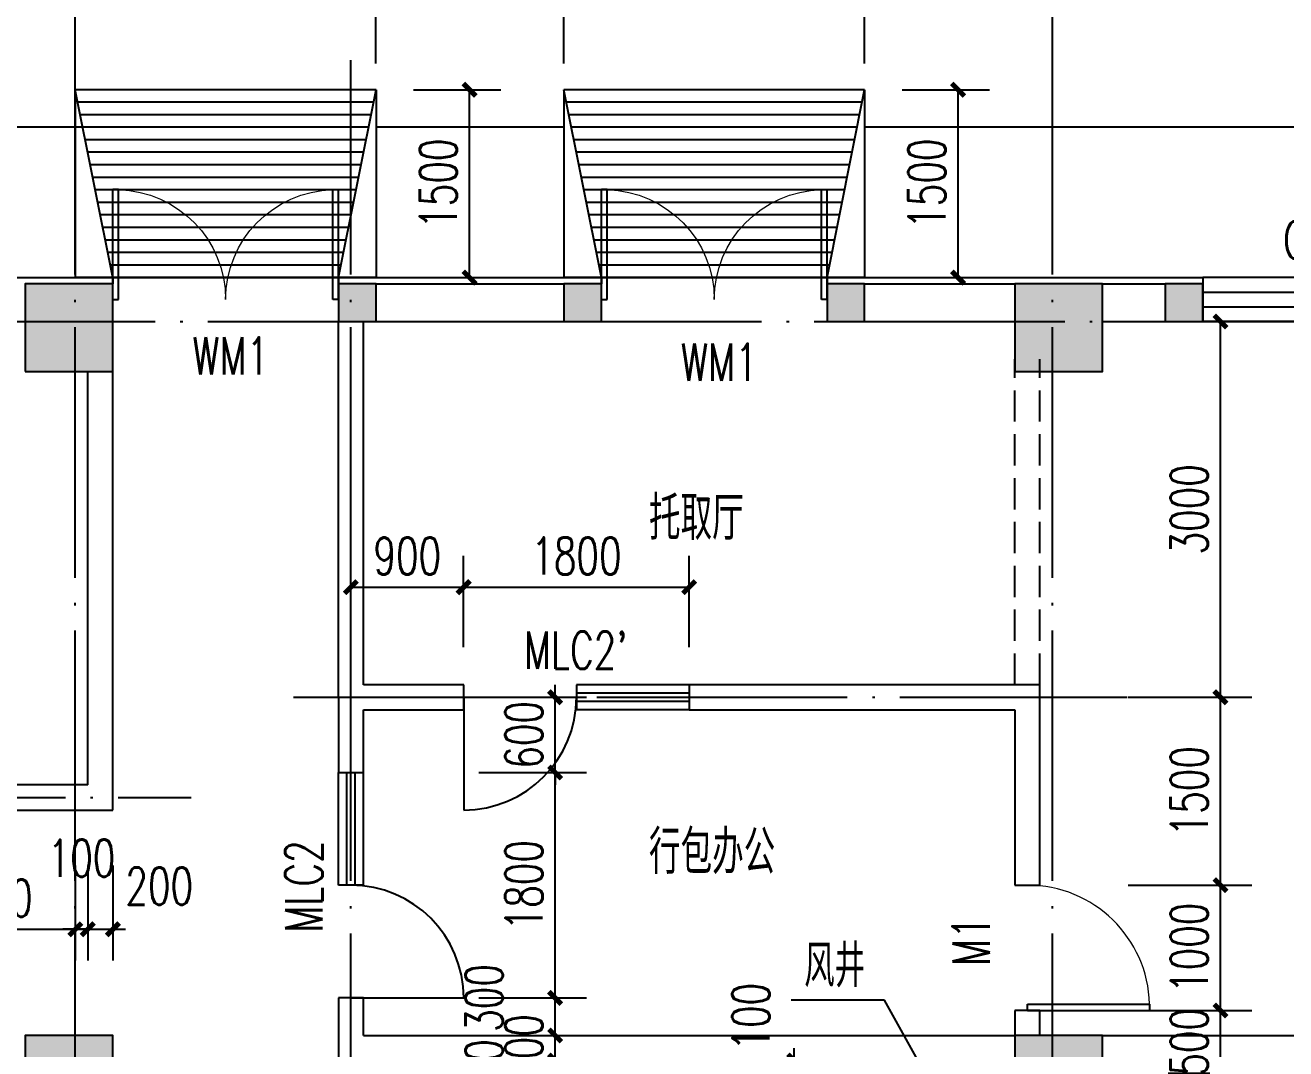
# Model space of a CAD drawing. Extents: x 63793 to 231107, y 20849 to 337643.
# Drawn here: x 188199 to 198261, y 235825 to 243996 of the extents above; entities that cross this region are included whole.
import ezdxf

# ---------------------------------------------------------------- set-up
doc = ezdxf.new("R2010")
doc.units = 0
doc.header["$LTSCALE"] = 1000
doc.header["$MEASUREMENT"] = 0
doc.linetypes.add('DASH', pattern=[0.35, 0.25, -0.1])
doc.linetypes.add('DOTE', pattern=[2.42, 2, -0.2, 0.02, -0.2])
for name, color, linetype in [('COLUMN', 2, 'Continuous'), ('DIM_LEAD', 3, 'Continuous'), ('DOTE', 1, 'DOTE'), ('PUB_DIM', 3, 'Continuous'), ('PUB_HATCH', 8, 'Continuous'), ('PUB_TEXT', 7, 'Continuous'), ('SURFACE', 6, 'Continuous'), ('WALL', 2, 'Continuous'), ('WINDOW', 4, 'Continuous'), ('WINDOW_TEXT', 7, 'Continuous')]:
    doc.layers.add(name, color=color, linetype=linetype)
doc.styles.add('_TCH_DIM', font='SIMPLEX', dxfattribs={"bigfont": 'GBCBIG'})
doc.styles.add('_TCH_DIM_T3', font='SIMPLEX', dxfattribs={"width": 0.705882, "bigfont": 'GBCBIG'})
doc.styles.add('_TCH_WINDOW', font='SIMPLEX', dxfattribs={"height": 3.5, "bigfont": 'GBCBIG'})
doc.styles.get("Standard").update_dxf_attribs({"font": 'gbenor.shx', "bigfont": 'gbcbig.shx'})
doc.dimstyles.new('_TCH_ARCH&&100', dxfattribs={"dimtxt": 297.5, "dimasz": 100, "dimexe": 250, "dimexo": 300, "dimgap": 100, "dimtad": 1, "dimdec": 0, "dimzin": 0, "dimdsep": 46, "dimtxsty": '_TCH_DIM_T3', "dimblk": 'ARCHTICK', "dimcen": 0.09, "dimclrt": 7, "dimazin": 2, "dimtfac": 1, "dimtdec": 0, "dimtix": 1, "dimtmove": 2, "dimatfit": 3, "dimfxl": 0, "dimtolj": 1, "dimtzin": 0, "dimarcsym": 0})

# ---------------------------------------------------------------- blocks, each defined once
blk = doc.blocks.new('_ArchTick')
at = {"color": 0, "linetype": 'ByBlock', "const_width": 0.4}
blk.add_lwpolyline([(-0.5, -0.5), (0.5, 0.5)], dxfattribs=at)
blk = doc.blocks.new('*D652')
at = {"layer": 'Defpoints', "color": 0, "transparency": 16777216}
for p in [(193499, 239510), (191699, 238731), (193499, 238731)]:
    blk.add_point(p, dxfattribs=at)
at = {"layer": 'PUB_DIM', "color": 0, "lineweight": -2, "transparency": 16777216}
for p, q in [((191699, 239031), (191699, 239760)), ((193499, 239031), (193499, 239760)), ((191699, 239510), (193499, 239510))]:
    blk.add_line(p, q, dxfattribs=at)
at = {"layer": 'PUB_DIM', "color": 0, "lineweight": -2, "transparency": 16777216, "xscale": 100, "yscale": 100, "zscale": 100, "rotation": 180}
blk.add_blockref('_ArchTick', (191699, 239510), dxfattribs=at)
at = {"layer": 'PUB_DIM', "color": 0, "lineweight": -2, "transparency": 16777216, "xscale": 100, "yscale": 100, "zscale": 100}
blk.add_blockref('_ArchTick', (193499, 239510), dxfattribs=at)
at = {"layer": 'PUB_DIM', "color": 7, "transparency": 16777216, "insert": (192599, 239759), "char_height": 297.5, "attachment_point": 5, "style": '_TCH_DIM_T3'}
blk.add_mtext('\\A1;1800', dxfattribs=at)
blk = doc.blocks.new('*D653')
at = {"layer": 'Defpoints', "color": 0, "transparency": 16777216}
for p in [(191699, 239510), (190799, 238731), (191699, 238731)]:
    blk.add_point(p, dxfattribs=at)
at = {"layer": 'PUB_DIM', "color": 0, "lineweight": -2, "transparency": 16777216}
for p, q in [((190799, 239031), (190799, 239760)), ((191699, 239031), (191699, 239760)), ((190799, 239510), (191699, 239510))]:
    blk.add_line(p, q, dxfattribs=at)
at = {"layer": 'PUB_DIM', "color": 0, "lineweight": -2, "transparency": 16777216, "xscale": 100, "yscale": 100, "zscale": 100, "rotation": 180}
blk.add_blockref('_ArchTick', (190799, 239510), dxfattribs=at)
at = {"layer": 'PUB_DIM', "color": 0, "lineweight": -2, "transparency": 16777216, "xscale": 100, "yscale": 100, "zscale": 100}
blk.add_blockref('_ArchTick', (191699, 239510), dxfattribs=at)
at = {"layer": 'PUB_DIM', "color": 7, "transparency": 16777216, "insert": (191249, 239759), "char_height": 297.5, "attachment_point": 5, "style": '_TCH_DIM_T3'}
blk.add_mtext('\\A1;900', dxfattribs=at)
blk = doc.blocks.new('*D654')
at = {"layer": 'Defpoints', "color": 0, "transparency": 16777216}
for p in [(196703, 241631), (197740, 241631), (196703, 238631)]:
    blk.add_point(p, dxfattribs=at)
at = {"layer": 'PUB_DIM', "color": 0, "lineweight": -2, "transparency": 16777216}
for p, q in [((197003, 241631), (197990, 241631)), ((197740, 238631), (197740, 241631)), ((197003, 238631), (197990, 238631))]:
    blk.add_line(p, q, dxfattribs=at)
at = {"layer": 'PUB_DIM', "color": 0, "lineweight": -2, "transparency": 16777216, "xscale": 100, "yscale": 100, "zscale": 100}
for p, rotation in [((197740, 241631), 90), ((197740, 238631), 270)]:
    blk.add_blockref('_ArchTick', p, dxfattribs=dict(at, rotation=rotation))
at = {"layer": 'PUB_DIM', "color": 7, "transparency": 16777216, "insert": (197491, 240131), "char_height": 297.5, "attachment_point": 5, "rotation": 90, "style": '_TCH_DIM_T3'}
blk.add_mtext('\\A1;3000', dxfattribs=at)
blk = doc.blocks.new('*D655')
at = {"layer": 'Defpoints', "color": 0, "transparency": 16777216}
for p in [(196703, 238631), (197740, 238631), (196703, 237131)]:
    blk.add_point(p, dxfattribs=at)
at = {"layer": 'PUB_DIM', "color": 0, "lineweight": -2, "transparency": 16777216}
for p, q in [((197003, 238631), (197990, 238631)), ((197740, 237131), (197740, 238631)), ((197003, 237131), (197990, 237131))]:
    blk.add_line(p, q, dxfattribs=at)
at = {"layer": 'PUB_DIM', "color": 0, "lineweight": -2, "transparency": 16777216, "xscale": 100, "yscale": 100, "zscale": 100}
for p, rotation in [((197740, 238631), 90), ((197740, 237131), 270)]:
    blk.add_blockref('_ArchTick', p, dxfattribs=dict(at, rotation=rotation))
at = {"layer": 'PUB_DIM', "color": 7, "transparency": 16777216, "insert": (197491, 237881), "char_height": 297.5, "attachment_point": 5, "rotation": 90, "style": '_TCH_DIM_T3'}
blk.add_mtext('\\A1;1500', dxfattribs=at)
blk = doc.blocks.new('*D656')
at = {"layer": 'Defpoints', "color": 0, "transparency": 16777216}
for p in [(196703, 237131), (197740, 237131), (196703, 236131)]:
    blk.add_point(p, dxfattribs=at)
at = {"layer": 'PUB_DIM', "color": 0, "lineweight": -2, "transparency": 16777216}
for p, q in [((197003, 237131), (197990, 237131)), ((197740, 236131), (197740, 237131)), ((197003, 236131), (197990, 236131))]:
    blk.add_line(p, q, dxfattribs=at)
at = {"layer": 'PUB_DIM', "color": 0, "lineweight": -2, "transparency": 16777216, "xscale": 100, "yscale": 100, "zscale": 100}
for p, rotation in [((197740, 237131), 90), ((197740, 236131), 270)]:
    blk.add_blockref('_ArchTick', p, dxfattribs=dict(at, rotation=rotation))
at = {"layer": 'PUB_DIM', "color": 7, "transparency": 16777216, "insert": (197491, 236631), "char_height": 297.5, "attachment_point": 5, "rotation": 90, "style": '_TCH_DIM_T3'}
blk.add_mtext('\\A1;1000', dxfattribs=at)
blk = doc.blocks.new('*D657')
at = {"layer": 'Defpoints', "color": 0, "transparency": 16777216}
for p in [(196703, 236131), (197740, 236131), (196703, 235631)]:
    blk.add_point(p, dxfattribs=at)
at = {"layer": 'PUB_DIM', "color": 0, "lineweight": -2, "transparency": 16777216}
for p, q in [((197740, 236131), (197740, 236231)), ((197003, 236131), (197990, 236131)), ((197740, 235631), (197740, 236131)), ((197003, 235631), (197990, 235631)), ((197740, 235631), (197740, 235531))]:
    blk.add_line(p, q, dxfattribs=at)
at = {"layer": 'PUB_DIM', "color": 0, "lineweight": -2, "transparency": 16777216, "xscale": 100, "yscale": 100, "zscale": 100}
for p, rotation in [((197740, 236131), 270), ((197740, 235631), 90)]:
    blk.add_blockref('_ArchTick', p, dxfattribs=dict(at, rotation=rotation))
at = {"layer": 'PUB_DIM', "color": 7, "transparency": 16777216, "insert": (197491, 235881), "char_height": 297.5, "attachment_point": 5, "rotation": 90, "style": '_TCH_DIM_T3'}
blk.add_mtext('\\A1;500', dxfattribs=at)
blk = doc.blocks.new('*D658')
at = {"layer": 'Defpoints', "color": 0, "transparency": 16777216}
for p in [(196399, 244132), (194899, 243389), (196399, 243389)]:
    blk.add_point(p, dxfattribs=at)
at = {"layer": 'PUB_DIM', "color": 0, "lineweight": -2, "transparency": 16777216}
for p, q in [((194899, 243689), (194899, 244382)), ((196399, 243689), (196399, 244382)), ((194899, 244132), (196399, 244132))]:
    blk.add_line(p, q, dxfattribs=at)
at = {"layer": 'PUB_DIM', "color": 0, "lineweight": -2, "transparency": 16777216, "xscale": 100, "yscale": 100, "zscale": 100, "rotation": 180}
blk.add_blockref('_ArchTick', (194899, 244132), dxfattribs=at)
at = {"layer": 'PUB_DIM', "color": 0, "lineweight": -2, "transparency": 16777216, "xscale": 100, "yscale": 100, "zscale": 100}
blk.add_blockref('_ArchTick', (196399, 244132), dxfattribs=at)
at = {"layer": 'PUB_DIM', "color": 7, "transparency": 16777216, "insert": (195649, 244381), "char_height": 297.5, "attachment_point": 5, "style": '_TCH_DIM_T3'}
blk.add_mtext('\\A1;1500', dxfattribs=at)
blk = doc.blocks.new('*D659')
at = {"layer": 'Defpoints', "color": 0, "transparency": 16777216}
for p in [(194899, 244132), (192499, 243389), (194899, 243389)]:
    blk.add_point(p, dxfattribs=at)
at = {"layer": 'PUB_DIM', "color": 0, "lineweight": -2, "transparency": 16777216}
for p, q in [((192499, 243689), (192499, 244382)), ((194899, 243689), (194899, 244382)), ((192499, 244132), (194899, 244132))]:
    blk.add_line(p, q, dxfattribs=at)
at = {"layer": 'PUB_DIM', "color": 0, "lineweight": -2, "transparency": 16777216, "xscale": 100, "yscale": 100, "zscale": 100, "rotation": 180}
blk.add_blockref('_ArchTick', (192499, 244132), dxfattribs=at)
at = {"layer": 'PUB_DIM', "color": 0, "lineweight": -2, "transparency": 16777216, "xscale": 100, "yscale": 100, "zscale": 100}
blk.add_blockref('_ArchTick', (194899, 244132), dxfattribs=at)
at = {"layer": 'PUB_DIM', "color": 7, "transparency": 16777216, "insert": (193699, 244381), "char_height": 297.5, "attachment_point": 5, "style": '_TCH_DIM_T3'}
blk.add_mtext('\\A1;2400', dxfattribs=at)
blk = doc.blocks.new('*D660')
at = {"layer": 'Defpoints', "color": 0, "transparency": 16777216}
for p in [(194899, 243481), (195646, 243481), (194899, 241981)]:
    blk.add_point(p, dxfattribs=at)
at = {"layer": 'PUB_DIM', "color": 0, "lineweight": -2, "transparency": 16777216}
for p, q in [((195199, 243481), (195896, 243481)), ((195646, 241981), (195646, 243481)), ((195199, 241981), (195896, 241981))]:
    blk.add_line(p, q, dxfattribs=at)
at = {"layer": 'PUB_DIM', "color": 0, "lineweight": -2, "transparency": 16777216, "xscale": 100, "yscale": 100, "zscale": 100}
for p, rotation in [((195646, 243481), 90), ((195646, 241981), 270)]:
    blk.add_blockref('_ArchTick', p, dxfattribs=dict(at, rotation=rotation))
at = {"layer": 'PUB_DIM', "color": 7, "transparency": 16777216, "insert": (195397, 242731), "char_height": 297.5, "attachment_point": 5, "rotation": 90, "style": '_TCH_DIM_T3'}
blk.add_mtext('\\A1;1500', dxfattribs=at)
blk = doc.blocks.new('*D738')
at = {"layer": 'Defpoints', "color": 0, "transparency": 16777216}
for p in [(190999, 244132), (188599, 243389), (190999, 243389)]:
    blk.add_point(p, dxfattribs=at)
at = {"layer": 'PUB_DIM', "color": 0, "lineweight": -2, "transparency": 16777216}
for p, q in [((188599, 243689), (188599, 244382)), ((190999, 243689), (190999, 244382)), ((188599, 244132), (190999, 244132))]:
    blk.add_line(p, q, dxfattribs=at)
at = {"layer": 'PUB_DIM', "color": 0, "lineweight": -2, "transparency": 16777216, "xscale": 100, "yscale": 100, "zscale": 100, "rotation": 180}
blk.add_blockref('_ArchTick', (188599, 244132), dxfattribs=at)
at = {"layer": 'PUB_DIM', "color": 0, "lineweight": -2, "transparency": 16777216, "xscale": 100, "yscale": 100, "zscale": 100}
blk.add_blockref('_ArchTick', (190999, 244132), dxfattribs=at)
at = {"layer": 'PUB_DIM', "color": 7, "transparency": 16777216, "insert": (189799, 244381), "char_height": 297.5, "attachment_point": 5, "style": '_TCH_DIM_T3'}
blk.add_mtext('\\A1;2400', dxfattribs=at)
blk = doc.blocks.new('*D739')
at = {"layer": 'Defpoints', "color": 0, "transparency": 16777216}
for p in [(190999, 243481), (191746, 243481), (190999, 241981)]:
    blk.add_point(p, dxfattribs=at)
at = {"layer": 'PUB_DIM', "color": 0, "lineweight": -2, "transparency": 16777216}
for p, q in [((191299, 243481), (191996, 243481)), ((191746, 241981), (191746, 243481)), ((191299, 241981), (191996, 241981))]:
    blk.add_line(p, q, dxfattribs=at)
at = {"layer": 'PUB_DIM', "color": 0, "lineweight": -2, "transparency": 16777216, "xscale": 100, "yscale": 100, "zscale": 100}
for p, rotation in [((191746, 243481), 90), ((191746, 241981), 270)]:
    blk.add_blockref('_ArchTick', p, dxfattribs=dict(at, rotation=rotation))
at = {"layer": 'PUB_DIM', "color": 7, "transparency": 16777216, "insert": (191497, 242731), "char_height": 297.5, "attachment_point": 5, "rotation": 90, "style": '_TCH_DIM_T3'}
blk.add_mtext('\\A1;1500', dxfattribs=at)
blk = doc.blocks.new('*D764')
at = {"layer": 'Defpoints', "color": 0, "transparency": 16777216}
for p in [(194337, 235731), (195090, 235731), (195090, 235631)]:
    blk.add_point(p, dxfattribs=at)
at = {"layer": 'PUB_DIM', "color": 0, "lineweight": -2, "transparency": 16777216}
for p, q in [((194337, 235731), (194337, 235831)), ((194790, 235731), (194087, 235731)), ((194337, 235631), (194337, 235731)), ((194790, 235631), (194087, 235631)), ((194337, 235631), (194337, 235531))]:
    blk.add_line(p, q, dxfattribs=at)
at = {"layer": 'PUB_DIM', "color": 0, "lineweight": -2, "transparency": 16777216, "xscale": 100, "yscale": 100, "zscale": 100}
for p, rotation in [((194337, 235731), 270), ((194337, 235631), 90)]:
    blk.add_blockref('_ArchTick', p, dxfattribs=dict(at, rotation=rotation))
at = {"layer": 'PUB_DIM', "color": 7, "transparency": 16777216, "insert": (193992, 236081), "char_height": 297.5, "attachment_point": 5, "rotation": 90, "style": '_TCH_DIM_T3'}
blk.add_mtext('\\A1;100', dxfattribs=at)
blk = doc.blocks.new('*D1123')
at = {"layer": 'Defpoints', "color": 0, "transparency": 16777216}
for p in [(191519, 235731), (192429, 235731), (191519, 235631)]:
    blk.add_point(p, dxfattribs=at)
at = {"layer": 'PUB_DIM', "color": 0, "lineweight": -2, "transparency": 16777216}
for p, q in [((192429, 235731), (192429, 235831)), ((191819, 235731), (192679, 235731)), ((192429, 235631), (192429, 235731)), ((191819, 235631), (192679, 235631)), ((192429, 235631), (192429, 235531))]:
    blk.add_line(p, q, dxfattribs=at)
at = {"layer": 'PUB_DIM', "color": 0, "lineweight": -2, "transparency": 16777216, "xscale": 100, "yscale": 100, "zscale": 100}
for p, rotation in [((192429, 235731), 270), ((192429, 235631), 90)]:
    blk.add_blockref('_ArchTick', p, dxfattribs=dict(at, rotation=rotation))
at = {"layer": 'PUB_DIM', "color": 7, "transparency": 16777216, "insert": (191862, 235631), "char_height": 297.5, "attachment_point": 5, "rotation": 90, "style": '_TCH_DIM_T3'}
blk.add_mtext('\\A1;100', dxfattribs=at)
blk = doc.blocks.new('*D1124')
at = {"layer": 'Defpoints', "color": 0, "transparency": 16777216}
for p in [(191519, 235931), (192429, 235931), (191519, 235731)]:
    blk.add_point(p, dxfattribs=at)
at = {"layer": 'PUB_DIM', "color": 0, "lineweight": -2, "transparency": 16777216}
for p, q in [((192429, 235931), (192429, 236031)), ((191819, 235931), (192679, 235931)), ((192429, 235731), (192429, 235931)), ((191819, 235731), (192679, 235731)), ((192429, 235731), (192429, 235631))]:
    blk.add_line(p, q, dxfattribs=at)
at = {"layer": 'PUB_DIM', "color": 0, "lineweight": -2, "transparency": 16777216, "xscale": 100, "yscale": 100, "zscale": 100}
for p, rotation in [((192429, 235931), 270), ((192429, 235731), 90)]:
    blk.add_blockref('_ArchTick', p, dxfattribs=dict(at, rotation=rotation))
at = {"layer": 'PUB_DIM', "color": 7, "transparency": 16777216, "insert": (192180, 235831), "char_height": 297.5, "attachment_point": 5, "rotation": 90, "style": '_TCH_DIM_T3'}
blk.add_mtext('\\A1;200', dxfattribs=at)
blk = doc.blocks.new('*D1125')
at = {"layer": 'Defpoints', "color": 0, "transparency": 16777216}
for p in [(191519, 236231), (192429, 236231), (191519, 235931)]:
    blk.add_point(p, dxfattribs=at)
at = {"layer": 'PUB_DIM', "color": 0, "lineweight": -2, "transparency": 16777216}
for p, q in [((191819, 236231), (192679, 236231)), ((192429, 235931), (192429, 236231)), ((191819, 235931), (192679, 235931))]:
    blk.add_line(p, q, dxfattribs=at)
at = {"layer": 'PUB_DIM', "color": 0, "lineweight": -2, "transparency": 16777216, "xscale": 100, "yscale": 100, "zscale": 100}
for p, rotation in [((192429, 236231), 90), ((192429, 235931), 270)]:
    blk.add_blockref('_ArchTick', p, dxfattribs=dict(at, rotation=rotation))
at = {"layer": 'PUB_DIM', "color": 7, "transparency": 16777216, "insert": (191862, 236231), "char_height": 297.5, "attachment_point": 5, "rotation": 90, "style": '_TCH_DIM_T3'}
blk.add_mtext('\\A1;300', dxfattribs=at)
blk = doc.blocks.new('*D1126')
at = {"layer": 'Defpoints', "color": 0, "transparency": 16777216}
for p in [(191519, 238031), (192429, 238031), (191519, 236231)]:
    blk.add_point(p, dxfattribs=at)
at = {"layer": 'PUB_DIM', "color": 0, "lineweight": -2, "transparency": 16777216}
for p, q in [((191819, 238031), (192679, 238031)), ((192429, 236231), (192429, 238031)), ((191819, 236231), (192679, 236231))]:
    blk.add_line(p, q, dxfattribs=at)
at = {"layer": 'PUB_DIM', "color": 0, "lineweight": -2, "transparency": 16777216, "xscale": 100, "yscale": 100, "zscale": 100}
for p, rotation in [((192429, 238031), 90), ((192429, 236231), 270)]:
    blk.add_blockref('_ArchTick', p, dxfattribs=dict(at, rotation=rotation))
at = {"layer": 'PUB_DIM', "color": 7, "transparency": 16777216, "insert": (192180, 237131), "char_height": 297.5, "attachment_point": 5, "rotation": 90, "style": '_TCH_DIM_T3'}
blk.add_mtext('\\A1;1800', dxfattribs=at)
blk = doc.blocks.new('*D1127')
at = {"layer": 'Defpoints', "color": 0, "transparency": 16777216}
for p in [(191519, 238631), (192429, 238631), (191519, 238031)]:
    blk.add_point(p, dxfattribs=at)
at = {"layer": 'PUB_DIM', "color": 0, "lineweight": -2, "transparency": 16777216}
for p, q in [((192429, 238631), (192429, 238731)), ((191819, 238631), (192679, 238631)), ((192429, 238031), (192429, 238631)), ((191819, 238031), (192679, 238031)), ((192429, 238031), (192429, 237931))]:
    blk.add_line(p, q, dxfattribs=at)
at = {"layer": 'PUB_DIM', "color": 0, "lineweight": -2, "transparency": 16777216, "xscale": 100, "yscale": 100, "zscale": 100}
for p, rotation in [((192429, 238631), 270), ((192429, 238031), 90)]:
    blk.add_blockref('_ArchTick', p, dxfattribs=dict(at, rotation=rotation))
at = {"layer": 'PUB_DIM', "color": 7, "transparency": 16777216, "insert": (192180, 238331), "char_height": 297.5, "attachment_point": 5, "rotation": 90, "style": '_TCH_DIM_T3'}
blk.add_mtext('\\A1;600', dxfattribs=at)
blk = doc.blocks.new('*D1262')
at = {"layer": 'Defpoints', "color": 0, "transparency": 16777216}
for p in [(187199, 237587), (188599, 237587), (188599, 236779)]:
    blk.add_point(p, dxfattribs=at)
at = {"layer": 'PUB_DIM', "color": 0, "lineweight": -2, "transparency": 16777216}
for p, q in [((187199, 237287), (187199, 236529)), ((188599, 237287), (188599, 236529)), ((187199, 236779), (188599, 236779))]:
    blk.add_line(p, q, dxfattribs=at)
at = {"layer": 'PUB_DIM', "color": 0, "lineweight": -2, "transparency": 16777216, "xscale": 100, "yscale": 100, "zscale": 100, "rotation": 180}
blk.add_blockref('_ArchTick', (187199, 236779), dxfattribs=at)
at = {"layer": 'PUB_DIM', "color": 0, "lineweight": -2, "transparency": 16777216, "xscale": 100, "yscale": 100, "zscale": 100}
blk.add_blockref('_ArchTick', (188599, 236779), dxfattribs=at)
at = {"layer": 'PUB_DIM', "color": 7, "transparency": 16777216, "insert": (187899, 237028), "char_height": 297.5, "attachment_point": 5, "style": '_TCH_DIM_T3'}
blk.add_mtext('\\A1;1400', dxfattribs=at)
blk = doc.blocks.new('*D1263')
at = {"layer": 'Defpoints', "color": 0, "transparency": 16777216}
for p in [(188599, 237587), (188699, 237587), (188699, 236779)]:
    blk.add_point(p, dxfattribs=at)
at = {"layer": 'PUB_DIM', "color": 0, "lineweight": -2, "transparency": 16777216}
for p, q in [((188599, 237287), (188599, 236529)), ((188699, 237287), (188699, 236529)), ((188599, 236779), (188499, 236779)), ((188599, 236779), (188699, 236779)), ((188699, 236779), (188799, 236779))]:
    blk.add_line(p, q, dxfattribs=at)
at = {"layer": 'PUB_DIM', "color": 0, "lineweight": -2, "transparency": 16777216, "xscale": 100, "yscale": 100, "zscale": 100}
blk.add_blockref('_ArchTick', (188599, 236779), dxfattribs=at)
at = {"layer": 'PUB_DIM', "color": 0, "lineweight": -2, "transparency": 16777216, "xscale": 100, "yscale": 100, "zscale": 100, "rotation": 180}
blk.add_blockref('_ArchTick', (188699, 236779), dxfattribs=at)
at = {"layer": 'PUB_DIM', "color": 7, "transparency": 16777216, "insert": (188649, 237347), "char_height": 297.5, "attachment_point": 5, "style": '_TCH_DIM_T3'}
blk.add_mtext('\\A1;100', dxfattribs=at)
blk = doc.blocks.new('*D1264')
at = {"layer": 'Defpoints', "color": 0, "transparency": 16777216}
for p in [(188699, 237587), (188899, 237587), (188899, 236779)]:
    blk.add_point(p, dxfattribs=at)
at = {"layer": 'PUB_DIM', "color": 0, "lineweight": -2, "transparency": 16777216}
for p, q in [((188699, 237287), (188699, 236529)), ((188899, 237287), (188899, 236529)), ((188699, 236779), (188599, 236779)), ((188699, 236779), (188899, 236779)), ((188899, 236779), (188999, 236779))]:
    blk.add_line(p, q, dxfattribs=at)
at = {"layer": 'PUB_DIM', "color": 0, "lineweight": -2, "transparency": 16777216, "xscale": 100, "yscale": 100, "zscale": 100}
blk.add_blockref('_ArchTick', (188699, 236779), dxfattribs=at)
at = {"layer": 'PUB_DIM', "color": 0, "lineweight": -2, "transparency": 16777216, "xscale": 100, "yscale": 100, "zscale": 100, "rotation": 180}
blk.add_blockref('_ArchTick', (188899, 236779), dxfattribs=at)
at = {"layer": 'PUB_DIM', "color": 7, "transparency": 16777216, "insert": (189269, 237124), "char_height": 297.5, "attachment_point": 5, "style": '_TCH_DIM_T3'}
blk.add_mtext('\\A1;200', dxfattribs=at)
blk = doc.blocks.new('_FZH')
blk.add_lwpolyline([(-0.5, -0.5), (0.5, -0.5), (0.5, 0.5), (-0.5, 0.5)], close=True)
at = {"layer": 'PUB_HATCH'}
blk.add_solid([(-0.5, -0.5), (0.5, -0.5), (-0.5, 0.5), (0.5, 0.5)], dxfattribs=at)
blk = doc.blocks.new('$WINLIB2D$00000001')
for p, q in [((-0.5, 0.5), (0.5, 0.5)), ((-0.5, 0.5), (-0.5, -0.5)), ((0.5, -0.5), (0.5, 0.5)), ((0.5, 0.1667), (-0.5, 0.1667)), ((0.5, -0.1667), (-0.5, -0.1667)), ((-0.5, -0.5), (0.5, -0.5))]:
    blk.add_line(p, q)
blk = doc.blocks.new('$DorLib2D$00000002')
for p, q in [((-0.5, 0), (-0.5, 0.4875)), ((-0.475, 0.4875), (-0.5, 0.4875)), ((-0.475, 0), (-0.475, 0.4875)), ((0.475, 0), (0.475, 0.4875)), ((0.475, 0.4875), (0.5, 0.4875)), ((0.5, 0), (0.5, 0.4875)), ((-0.5, 0), (-0.475, 0)), ((0.5, 0), (0.475, 0))]:
    blk.add_line(p, q)
at = {"lineweight": 13}
for centre, start, end in [((-0.4875, 0), 0, 88.5307), ((0.4875, 0), 91.4693, 180)]:
    blk.add_arc(centre, 0.4875, start, end, dxfattribs=at)
blk = doc.blocks.new('$DorLib2D$00000001')
for p, q in [((0.45, 0.975), (0.5, 0.975)), ((0.45, 0), (0.45, 0.975)), ((0.5, 0), (0.5, 0.975)), ((0.5, 0), (0.45, 0))]:
    blk.add_line(p, q)
at = {"lineweight": 13}
blk.add_arc((0.475, 0), 0.975, 91.4693, 180, dxfattribs=at)

msp = doc.modelspace()

# ---------------------------------------------------------------- linework, layer by layer
at = {"color": 9}
for p, q in [((190999.3, 243481.2), (188599.3, 243481.2)), ((188599.3, 243481.2), (188599.3, 241981.2)), ((188899.3, 241981.2), (188599.3, 243481.2)), ((190699.3, 241981.2), (190999.3, 243481.2)), ((190999.3, 243481.2), (190999.3, 241981.2)), ((194899.3, 243481.2), (192499.3, 243481.2)), ((192499.3, 243481.2), (192499.3, 241981.2)), ((192799.3, 241981.2), (192499.3, 243481.2)), ((194599.3, 241981.2), (194899.3, 243481.2)), ((194899.3, 243481.2), (194899.3, 241981.2)), ((190979.3, 243381.2), (188619.3, 243381.2)), ((194879.3, 243381.2), (192519.3, 243381.2)), ((190959.3, 243281.2), (188639.3, 243281.2)), ((194859.3, 243281.2), (192539.3, 243281.2)), ((190939.3, 243181.2), (188659.3, 243181.2)), ((194839.3, 243181.2), (192559.3, 243181.2)), ((190919.3, 243081.2), (188679.3, 243081.2)), ((194819.3, 243081.2), (192579.3, 243081.2)), ((190899.3, 242981.2), (188699.3, 242981.2)), ((194799.3, 242981.2), (192599.3, 242981.2)), ((190879.3, 242881.2), (188719.3, 242881.2)), ((194779.3, 242881.2), (192619.3, 242881.2)), ((190859.3, 242781.2), (188739.3, 242781.2)), ((194759.3, 242781.2), (192639.3, 242781.2)), ((190839.3, 242681.2), (188759.3, 242681.2)), ((194739.3, 242681.2), (192659.3, 242681.2)), ((190819.3, 242581.2), (188779.3, 242581.2)), ((194719.3, 242581.2), (192679.3, 242581.2)), ((190799.3, 242481.2), (188799.3, 242481.2)), ((194699.3, 242481.2), (192699.3, 242481.2)), ((190779.3, 242381.2), (188819.3, 242381.2)), ((194679.3, 242381.2), (192719.3, 242381.2)), ((190759.3, 242281.2), (188839.3, 242281.2)), ((194659.3, 242281.2), (192739.3, 242281.2)), ((190739.3, 242181.2), (188859.3, 242181.2)), ((194639.3, 242181.2), (192759.3, 242181.2)), ((190719.3, 242081.2), (188879.3, 242081.2)), ((194619.3, 242081.2), (192779.3, 242081.2)), ((190999.3, 241981.2), (188599.3, 241981.2)), ((194899.3, 241981.2), (192499.3, 241981.2))]:
    msp.add_line(p, q, dxfattribs=at)
for points in [[(189499.3, 243181.1), (182599.3, 243181), (182599.3, 243781.2), (177799.3, 243781.1)], [(192499.3, 243181.1), (190999.3, 243181.1)], [(205749.4, 240731.2), (205749.4, 243181.2), (194899.3, 243181.1)]]:
    msp.add_lwpolyline(points)
at = {"linetype": 'DASH'}
for points in [[(196099.3, 238731.2), (196099.3, 241331.2)], [(196299.3, 238731.2), (196299.3, 241331.2)]]:
    msp.add_lwpolyline(points, dxfattribs=at)
at = {"layer": 'DIM_LEAD'}
for p, q in [((195059.2, 236213.1), (194312.1, 236213.1)), ((195432.7, 235540.7), (195059.2, 236213.1))]:
    msp.add_line(p, q, dxfattribs=at)
at = {"layer": 'DOTE'}
for p, q in [((188599.3, 217804.9), (188599.3, 243987.7)), ((196399.3, 217804.9), (196399.3, 243987.7)), ((190799.3, 217804.9), (190799.3, 243716.4)), ((138837, 241631.2), (206199.3, 241631.2)), ((190341, 238631.2), (196994.4, 238631.2)), ((184100.1, 237831.2), (189524.2, 237831.2))]:
    msp.add_line(p, q, dxfattribs=at)
at = {"layer": 'SURFACE'}
for p, q in [((186949.3, 241981.2), (188599.3, 241981.2)), ((188599.3, 241981.2), (188899.3, 241981.2)), ((188899.3, 241981.2), (188899.3, 241931.2)), ((190699.3, 241981.2), (190699.3, 241931.2)), ((190699.3, 241981.2), (190799.3, 241981.2)), ((190799.3, 241981.2), (192649.3, 241981.2)), ((192649.3, 241981.2), (192799.3, 241981.2)), ((192799.3, 241981.2), (192799.3, 241931.2)), ((194599.3, 241981.2), (194599.3, 241931.2)), ((194599.3, 241981.2), (194749.3, 241981.2)), ((194749.3, 241981.2), (196399.3, 241981.2)), ((196399.3, 241981.2), (197449.3, 241981.2)), ((197449.3, 241981.2), (197599.3, 241981.2)), ((197599.3, 241981.2), (197599.3, 241931.2))]:
    msp.add_line(p, q, dxfattribs=at)
at = {"layer": 'WALL'}
for p, q in [((190999.3, 241931.2), (192499.3, 241931.2)), ((194899.3, 241931.2), (196099.3, 241931.2)), ((196799.3, 241931.2), (197299.3, 241931.2)), ((190699.3, 238631.2), (190699.3, 241631.2)), ((190899.3, 238731.2), (190899.3, 241631.2)), ((190999.3, 241631.2), (192499.3, 241631.2)), ((194899.3, 241631.2), (196099.3, 241631.2)), ((196799.3, 241631.2), (197299.3, 241631.2)), ((188699.3, 237931.2), (188699.3, 241231.2)), ((188899.3, 237731.2), (188899.3, 241231.2)), ((191699.3, 238731.2), (190899.3, 238731.2)), ((191699.3, 238531.2), (191699.3, 238731.2)), ((196299.3, 238731.2), (193499.3, 238731.2)), ((193499.3, 238731.2), (193499.3, 238531.2)), ((196299.3, 237131.4), (196299.3, 238731.2)), ((190699.3, 238631.2), (190699.3, 238031.2)), ((190899.3, 238031.2), (190899.3, 238531.2)), ((190899.3, 238531.2), (191699.3, 238531.2)), ((193499.3, 238531.2), (196099.3, 238531.2)), ((196099.3, 238531.2), (196099.3, 237131.4)), ((190699.3, 238031.2), (190899.3, 238031.2)), ((188699.3, 237931.2), (187199.3, 237931.2)), ((187199.3, 237731.2), (188899.3, 237731.2)), ((196099.3, 237131.4), (196299.3, 237131.4)), ((190899.3, 236231.2), (190699.3, 236231.2)), ((190699.3, 236231.2), (190699.3, 235831.2)), ((190899.3, 235931.2), (190899.3, 236231.2)), ((196299.3, 236131.4), (196099.3, 236131.4)), ((196099.3, 236131.4), (196099.3, 235931.2)), ((196299.3, 235931.2), (196299.3, 236131.4)), ((190899.3, 235931.2), (195199.3, 235931.2)), ((195199.3, 235931.2), (196099.3, 235931.2)), ((196799.3, 235931.2), (203799.3, 235931.2)), ((190699.3, 235831.2), (190699.3, 234581.3))]:
    msp.add_line(p, q, dxfattribs=at)
at = {"layer": 'WINDOW'}
for p, q in [((188899.3, 241981.2), (190699.3, 241981.2)), ((192799.3, 241981.2), (194599.3, 241981.2)), ((193499.3, 238731.2), (192599.3, 238731.2)), ((192599.3, 238731.2), (192599.3, 238531.2)), ((191699.3, 238631.2), (191699.3, 237731.2)), ((193499.3, 238664.5), (192599.3, 238664.5)), ((193499.3, 238597.8), (192599.3, 238597.8)), ((193499.3, 238531.2), (192599.3, 238531.2)), ((190699.3, 237131.2), (190699.3, 238031.2)), ((190765.9, 237131.2), (190765.9, 238031.2)), ((190832.6, 237131.2), (190832.6, 238031.2)), ((190899.3, 237131.2), (190899.3, 238031.2)), ((190899.3, 237131.2), (190699.3, 237131.2)), ((190799.3, 236231.2), (191699.3, 236231.2))]:
    msp.add_line(p, q, dxfattribs=at)
for centre, start, end in [((191699.3, 238631.2), 270, 0), ((190799.3, 236231.2), 0, 90)]:
    msp.add_arc(centre, 900, start, end, dxfattribs=at)

# ---------------------------------------------------------------- block references
at = {"layer": 'COLUMN'}
for p, xscale, yscale, zscale in [((188549.3, 241581.2), 700, 700, 700), ((192649.3, 241781.2), 300, 300, 300), ((196449.3, 241581.2), 700, 700, 700), ((197449.3, 241781.2), 300, 300, 300), ((188549.3, 235581.2), 699.9999999997672, 699.9999999997672, 699.9999999997672), ((196449.3, 235581.2), 700.0000000004657, 700.0000000004657, 700.0000000004657)]:
    msp.add_blockref('_FZH', p, dxfattribs=dict(at, xscale=xscale, yscale=yscale, zscale=zscale))
at = {"layer": 'COLUMN', "xscale": 300, "yscale": 300, "zscale": 300, "rotation": 90}
for p in [(190849.3, 241781.2), (194749.3, 241781.2)]:
    msp.add_blockref('_FZH', p, dxfattribs=at)
at = {"layer": 'WINDOW'}
ref = msp.add_blockref('$DorLib2D$00000002', (189799.3, 241806.2), dxfattribs=dict(at, xscale=-1800, yscale=1800, zscale=-1800))
ref.add_attrib('A', 'WM1', (189534.3, 241207.4), dxfattribs={"layer": 'WINDOW_TEXT', "height": 297.5, "style": '_TCH_WINDOW', "width": 0.705882})
ref = msp.add_blockref('$DorLib2D$00000002', (193699.3, 241806.2), dxfattribs=dict(at, xscale=-1800, yscale=1800, zscale=-1800))
ref.add_attrib('A', 'WM1', (193434.3, 241157.4), dxfattribs={"layer": 'WINDOW_TEXT', "height": 297.5, "style": '_TCH_WINDOW', "width": 0.705882})
ref = msp.add_blockref('$WINLIB2D$00000001', (198499.3, 241806.2), dxfattribs=dict(at, xscale=-1800, yscale=-350, zscale=-1800))
ref.add_attrib('A', 'C-1', (198239.3, 242132.4), dxfattribs={"layer": 'WINDOW_TEXT', "height": 297.5, "style": '_TCH_WINDOW', "width": 0.705882})
ref = msp.add_blockref('$DorLib2D$00000001', (196199.3, 236631.4), dxfattribs=dict(at, xscale=1000, yscale=1000, zscale=1000, rotation=270))
ref.add_attrib('A', 'M1', (195897.9, 236486.4), dxfattribs={"layer": 'WINDOW_TEXT', "height": 297.5, "rotation": 90, "style": '_TCH_WINDOW', "width": 0.705882})

# ---------------------------------------------------------------- texts
at = {"linetype": 'DASH', "char_height": 350, "width": 1235.139, "attachment_point": 1}
for s, insert in [('托取厅', (193178.2, 240236.6)), ('行包办公', (193178.2, 237570.4))]:
    msp.add_mtext(s, dxfattribs=dict(at, insert=insert))
at = {"layer": 'PUB_TEXT', "style": '_TCH_DIM'}
msp.add_text('风井', height=337.59, dxfattribs=at).set_placement((194417.1, 236318.1))
at = {"layer": 'WINDOW_TEXT', "style": '_TCH_WINDOW', "width": 0.705882}
msp.add_text("MLC2'", height=297.5, dxfattribs=at).set_placement((192179.3, 238857.4))
msp.add_text('MLC2', height=297.5, rotation=90, dxfattribs=at).set_placement((190573, 236751.2))

# ---------------------------------------------------------------- dimensions: what is measured, and where the dimension line sits
at = {"layer": 'PUB_DIM'}
for p1, p2, distance, text, picture, middle in [((188599.3, 243388.8), (190999.3, 243388.8), 742.9, '2400', '*D738', (189799.3, 244380.5)), ((192499.3, 243388.8), (194899.3, 243388.8), 742.9, '2400', '*D659', (193699.3, 244380.5)), ((194899.3, 243388.8), (196399.3, 243388.8), 742.9, '1500', '*D658', (195649.3, 244380.5)), ((190999.3, 241981.2), (190999.3, 243481.2), -746.5, '1500', '*D739', (191497, 242731.2)), ((194899.3, 241981.2), (194899.3, 243481.2), -746.5, '1500', '*D660', (195397, 242731.2)), ((191518.8, 238031.2), (191518.8, 238631.2), -910.3, '600', '*D1127', (192180.3, 238331.2)), ((191518.8, 236231.2), (191518.8, 238031.2), -910.3, '1800', '*D1126', (192180.3, 237131.2)), ((187199.3, 237587.2), (188599.3, 237587.2), -808.1, '1400', '*D1262', (187899.3, 237027.9)), ((191518.8, 235731.2), (191518.8, 235931.2), -910.3, '200', '*D1124', (192180.3, 235831.2))]:
    dim = msp.add_aligned_dim(p1=p1, p2=p2, distance=distance, text=text, dimstyle='_TCH_ARCH&&100', dxfattribs=at)
    dim.commit()
    dim.dimension.update_dxf_attribs({"geometry": picture, "text_midpoint": middle})
at = {"layer": 'PUB_DIM', "color": 0}
for p1, p2, distance, text, picture, middle in [((196702.7, 238631.2), (196702.7, 241631.2), -1037.2, '3000', '*D654', (197491.2, 240131.2)), ((190799.3, 238731.2), (191699.3, 238731.2), 778.7, '900', '*D653', (191249.3, 239758.6)), ((191699.3, 238731.2), (193499.3, 238731.2), 778.7, '1800', '*D652', (192599.3, 239758.6)), ((196702.7, 237131.4), (196702.7, 238631.2), -1037.2, '1500', '*D655', (197491.2, 237881.3)), ((196702.7, 236131.4), (196702.7, 237131.4), -1037.2, '1000', '*D656', (197491.2, 236631.4)), ((196702.7, 235631.2), (196702.7, 236131.4), -1037.2, '500', '*D657', (197491.2, 235881.3))]:
    dim = msp.add_aligned_dim(p1=p1, p2=p2, distance=distance, text=text, dimstyle='_TCH_ARCH&&100', dxfattribs=at)
    dim.commit()
    dim.dimension.update_dxf_attribs({"geometry": picture, "text_midpoint": middle})
at = {"layer": 'PUB_DIM'}
for base, p1, p2, angle, text, picture, middle in [((188699.3, 236779.1), (188599.3, 237587.2), (188699.3, 237587.2), 0, '100', '*D1263', (188649.3, 237346.6)), ((188899.3, 236779.1), (188699.3, 237587.2), (188899.3, 237587.2), 0, '200', '*D1264', (189269.3, 237124.1)), ((192429, 236231.2), (191518.8, 235931.2), (191518.8, 236231.2), 90, '300', '*D1125', (191861.5, 236231.2)), ((194337.1, 235731.2), (195089.7, 235631.2), (195089.7, 235731.2), 90, '100', '*D764', (193992.1, 236081.2)), ((192429, 235731.2), (191518.8, 235631.2), (191518.8, 235731.2), 90, '100', '*D1123', (191861.5, 235631.2))]:
    dim = msp.add_linear_dim(base=base, p1=p1, p2=p2, angle=angle, text=text, dimstyle='_TCH_ARCH&&100', dxfattribs=at)
    dim.commit()
    dim.dimension.update_dxf_attribs({"geometry": picture, "text_midpoint": middle, "dimtype": 129})

doc.saveas('drawing.dxf')
